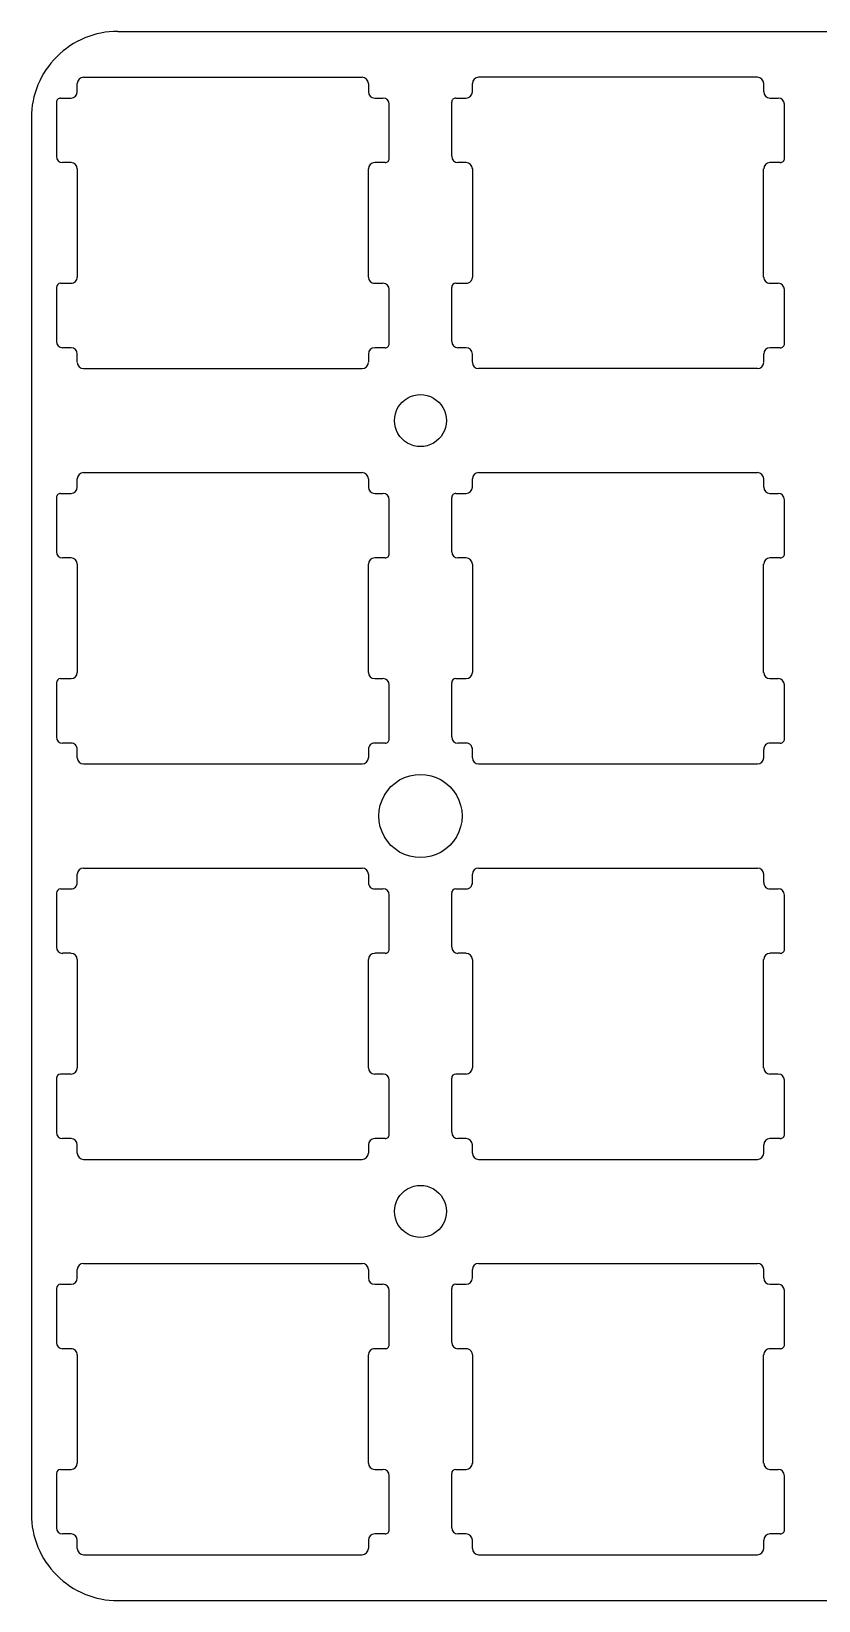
# Model space of a CAD drawing. Extents: x 0 to 227, y -75 to 1.
# Drawn here: x 0.1 to 37.9, y -74.8 to 0.7 of the extents above; entities that cross this region are included whole.
import ezdxf

# ---------------------------------------------------------------- set-up
doc = ezdxf.new("R2010")
doc.units = 0
doc.layers.get('0').update_dxf_attribs({"linetype": 'CONTINUOUS'})

msp = doc.modelspace()

# ---------------------------------------------------------------- linework, layer by layer
at = {"color": 7}
for points in [[(4.230445, 0.650342), (223.328094, 0.650342)], [(2.279727, -2.252875), (2.279727, -1.851555)], [(2.579446, -1.551836), (15.980473, -1.551836)], [(16.280193, -1.851555), (16.280193, -2.252875)], [(21.278908, -2.252875), (21.278908, -1.851555)], [(34.979655, -1.551836), (21.578628, -1.551836)], [(35.279375, -1.851555), (35.279375, -2.252875)], [(1.278968, -2.753254), (1.278968, -5.351672)], [(1.479627, -2.552595), (1.980007, -2.552595)], [(16.579913, -2.552595), (16.978692, -2.552595)], [(17.278412, -5.453272), (17.278412, -2.852314)], [(20.278149, -2.753254), (20.278149, -5.351672)], [(20.478809, -2.552595), (20.979189, -2.552595)], [(35.579095, -2.552595), (35.980414, -2.552595)], [(36.280134, -5.453272), (36.280134, -2.852314)], [(0.075009, -3.505094), (0.075009, -70.599129)], [(1.980007, -5.651392), (1.578687, -5.651392)], [(2.279727, -5.951111), (2.279727, -11.153026)], [(16.280193, -11.153026), (16.280193, -5.951111)], [(17.080292, -5.651392), (16.579913, -5.651392)], [(20.979189, -5.651392), (20.580409, -5.651392)], [(21.278908, -5.951111), (21.278908, -11.153026)], [(35.279375, -11.153026), (35.279375, -5.951111)], [(36.079474, -5.651392), (35.579095, -5.651392)], [(1.278968, -11.653406), (1.278968, -14.251823)], [(1.479627, -11.452746), (1.980007, -11.452746)], [(16.579913, -11.452746), (16.978692, -11.452746)], [(17.278412, -14.350883), (17.278412, -11.752466)], [(20.278149, -11.653406), (20.278149, -14.251823)], [(20.478809, -11.452746), (20.979189, -11.452746)], [(35.579095, -11.452746), (35.980414, -11.452746)], [(36.280134, -14.350883), (36.280134, -11.752466)], [(1.980007, -14.551543), (1.578687, -14.551543)], [(2.279727, -15.252582), (2.279727, -14.851263)], [(16.280193, -14.851263), (16.280193, -15.252582)], [(17.080292, -14.551543), (16.579913, -14.551543)], [(20.979189, -14.551543), (20.580409, -14.551543)], [(21.278908, -15.252582), (21.278908, -14.851263)], [(35.279375, -14.851263), (35.279375, -15.252582)], [(36.079474, -14.551543), (35.579095, -14.551543)], [(2.579446, -15.552302), (15.980473, -15.552302)], [(34.979655, -15.552302), (21.578628, -15.552302)], [(2.279727, -21.252057), (2.279727, -20.853277)], [(2.579446, -20.551017), (15.980473, -20.551017)], [(16.280193, -20.853277), (16.280193, -21.252057)], [(21.278908, -21.252057), (21.278908, -20.853277)], [(21.578628, -20.551017), (34.979655, -20.551017)], [(35.279375, -20.853277), (35.279375, -21.252057)], [(1.278968, -21.752436), (1.278968, -24.353394)], [(1.479627, -21.551776), (1.980007, -21.551776)], [(16.579913, -21.551776), (16.978692, -21.551776)], [(17.278412, -24.452454), (17.278412, -21.851496)], [(20.278149, -21.752436), (20.278149, -24.353394)], [(20.478809, -21.551776), (20.979189, -21.551776)], [(35.579095, -21.551776), (35.980414, -21.551776)], [(36.280134, -24.452454), (36.280134, -21.851496)], [(1.980007, -24.653113), (1.578687, -24.653113)], [(17.080292, -24.653113), (16.579913, -24.653113)], [(20.979189, -24.653113), (20.580409, -24.653113)], [(36.079474, -24.653113), (35.579095, -24.653113)], [(2.279727, -24.952833), (2.279727, -30.152208)], [(16.280193, -30.152208), (16.280193, -24.952833)], [(21.278908, -24.952833), (21.278908, -30.152208)], [(35.279375, -30.152208), (35.279375, -24.952833)], [(1.278968, -30.652588), (1.278968, -33.251005)], [(1.479627, -30.451928), (1.980007, -30.451928)], [(16.579913, -30.451928), (16.978692, -30.451928)], [(17.278412, -33.352605), (17.278412, -30.751647)], [(20.278149, -30.652588), (20.278149, -33.251005)], [(20.478809, -30.451928), (20.979189, -30.451928)], [(35.579095, -30.451928), (35.980414, -30.451928)], [(36.280134, -33.352605), (36.280134, -30.751647)], [(1.980007, -33.553265), (1.578687, -33.553265)], [(2.279727, -34.251764), (2.279727, -33.852985)], [(16.280193, -33.852985), (16.280193, -34.251764)], [(17.080292, -33.553265), (16.579913, -33.553265)], [(20.979189, -33.553265), (20.580409, -33.553265)], [(21.278908, -34.251764), (21.278908, -33.852985)], [(35.279375, -33.852985), (35.279375, -34.251764)], [(36.079474, -33.553265), (35.579095, -33.553265)], [(2.579446, -34.551484), (15.980473, -34.551484)], [(21.578628, -34.551484), (34.979655, -34.551484)], [(2.279727, -40.251238), (2.279727, -39.852459)], [(2.579446, -39.552739), (15.980473, -39.552739)], [(16.280193, -39.852459), (16.280193, -40.251238)], [(21.278908, -40.251238), (21.278908, -39.852459)], [(21.578628, -39.552739), (34.979655, -39.552739)], [(35.279375, -39.852459), (35.279375, -40.251238)], [(1.479627, -40.550958), (1.980007, -40.550958)], [(16.579913, -40.550958), (16.978692, -40.550958)], [(20.478809, -40.550958), (20.979189, -40.550958)], [(35.579095, -40.550958), (35.980414, -40.550958)], [(1.278968, -40.751618), (1.278968, -43.352575)], [(17.278412, -43.451635), (17.278412, -40.853218)], [(20.278149, -40.751618), (20.278149, -43.352575)], [(36.280134, -43.451635), (36.280134, -40.853218)], [(1.980007, -43.652295), (1.578687, -43.652295)], [(17.080292, -43.652295), (16.579913, -43.652295)], [(20.979189, -43.652295), (20.580409, -43.652295)], [(36.079474, -43.652295), (35.579095, -43.652295)], [(2.279727, -43.952015), (2.279727, -49.15139)], [(16.280193, -49.15139), (16.280193, -43.952015)], [(21.278908, -43.952015), (21.278908, -49.15139)], [(35.279375, -49.15139), (35.279375, -43.952015)], [(1.278968, -49.651769), (1.278968, -52.252727)], [(1.479627, -49.45111), (1.980007, -49.45111)], [(16.579913, -49.45111), (16.978692, -49.45111)], [(17.278412, -52.351787), (17.278412, -49.753369)], [(20.278149, -49.651769), (20.278149, -52.252727)], [(20.478809, -49.45111), (20.979189, -49.45111)], [(35.579095, -49.45111), (35.980414, -49.45111)], [(36.280134, -52.351787), (36.280134, -49.753369)], [(1.980007, -52.552447), (1.578687, -52.552447)], [(17.080292, -52.552447), (16.579913, -52.552447)], [(20.979189, -52.552447), (20.580409, -52.552447)], [(36.079474, -52.552447), (35.579095, -52.552447)], [(2.279727, -53.250946), (2.279727, -52.852166)], [(16.280193, -52.852166), (16.280193, -53.250946)], [(21.278908, -53.250946), (21.278908, -52.852166)], [(35.279375, -52.852166), (35.279375, -53.250946)], [(2.579446, -53.553206), (15.980473, -53.553206)], [(21.578628, -53.553206), (34.979655, -53.553206)], [(2.579446, -58.551921), (15.980473, -58.551921)], [(21.578628, -58.551921), (34.979655, -58.551921)], [(1.479627, -59.55268), (1.980007, -59.55268)], [(2.279727, -59.25296), (2.279727, -58.851641)], [(16.280193, -58.851641), (16.280193, -59.25296)], [(16.579913, -59.55268), (16.978692, -59.55268)], [(20.478809, -59.55268), (20.979189, -59.55268)], [(21.278908, -59.25296), (21.278908, -58.851641)], [(35.279375, -58.851641), (35.279375, -59.25296)], [(35.579095, -59.55268), (35.980414, -59.55268)], [(1.278968, -59.75334), (1.278968, -62.351757)], [(17.278412, -62.453357), (17.278412, -59.8524)], [(20.278149, -59.75334), (20.278149, -62.351757)], [(36.280134, -62.453357), (36.280134, -59.8524)], [(1.980007, -62.651477), (1.578687, -62.651477)], [(2.279727, -62.951197), (2.279727, -68.153112)], [(16.280193, -68.153112), (16.280193, -62.951197)], [(17.080292, -62.651477), (16.579913, -62.651477)], [(20.979189, -62.651477), (20.580409, -62.651477)], [(21.278908, -62.951197), (21.278908, -68.153112)], [(35.279375, -68.153112), (35.279375, -62.951197)], [(36.079474, -62.651477), (35.579095, -62.651477)], [(1.479627, -68.452831), (1.980007, -68.452831)], [(16.579913, -68.452831), (16.978692, -68.452831)], [(20.478809, -68.452831), (20.979189, -68.452831)], [(35.579095, -68.452831), (35.980414, -68.452831)], [(1.278968, -68.650951), (1.278968, -71.251909)], [(17.278412, -71.350969), (17.278412, -68.752551)], [(20.278149, -68.650951), (20.278149, -71.251909)], [(36.280134, -71.350969), (36.280134, -68.752551)], [(1.980007, -71.551628), (1.578687, -71.551628)], [(17.080292, -71.551628), (16.579913, -71.551628)], [(20.979189, -71.551628), (20.580409, -71.551628)], [(36.079474, -71.551628), (35.579095, -71.551628)], [(2.279727, -72.252668), (2.279727, -71.851348)], [(16.280193, -71.851348), (16.280193, -72.252668)], [(21.278908, -72.252668), (21.278908, -71.851348)], [(35.279375, -71.851348), (35.279375, -72.252668)], [(2.579446, -72.552387), (15.980473, -72.552387)], [(21.578628, -72.552387), (34.979655, -72.552387)], [(4.230445, -74.757105), (223.328094, -74.757105)]]:
    msp.add_lwpolyline(points, dxfattribs=at)
for points in [[(20.030566, -18.053435)], [(20.780566, -37.053381)], [(20.030566, -56.053328)]]:
    msp.add_lwpolyline(points, close=True, dxfattribs=at)
for points in [[(4.231969, 0.650342), (3.129643, 0.650376), (2.072452, 0.212511), (1.292966, -0.566927)], [(1.292966, -0.566927), (0.51348, -1.346366), (0.07555, -2.40353), (0.075517, -3.505856)], [(1.980769, -2.553357), (2.146434, -2.553343), (2.280729, -2.419048), (2.280743, -2.253383)], [(2.580716, -1.55336), (2.415051, -1.553374), (2.280757, -1.687668), (2.280743, -1.853333)], [(16.280701, -1.853333), (16.280687, -1.687668), (16.146392, -1.553374), (15.980727, -1.55336)], [(16.280701, -2.253383), (16.280715, -2.419048), (16.41501, -2.553343), (16.580675, -2.553357)], [(20.980713, -2.553357), (21.146378, -2.553343), (21.280672, -2.419048), (21.280686, -2.253383)], [(21.58066, -1.55336), (21.414995, -1.553374), (21.2807, -1.687668), (21.280686, -1.853333)], [(35.280645, -1.853333), (35.280631, -1.687668), (35.146336, -1.553374), (34.980671, -1.55336)], [(35.280645, -2.253383), (35.280659, -2.419048), (35.414953, -2.553343), (35.580619, -2.553357)], [(1.339234, -2.612025), (1.301745, -2.649562), (1.280705, -2.700456), (1.280746, -2.753508)], [(1.480643, -2.553357), (1.427591, -2.553384), (1.376724, -2.574488), (1.339234, -2.612025)], [(17.280698, -2.85333), (17.280684, -2.687665), (17.14639, -2.553371), (16.980724, -2.553357)], [(20.339178, -2.612025), (20.301689, -2.649562), (20.280649, -2.700456), (20.280689, -2.753508)], [(20.480587, -2.553357), (20.427535, -2.553384), (20.376668, -2.574488), (20.339178, -2.612025)], [(36.280642, -2.85333), (36.280628, -2.687665), (36.146333, -2.553371), (35.980668, -2.553357)], [(1.280746, -5.35345), (1.28076, -5.519115), (1.415054, -5.65341), (1.580719, -5.653424)], [(2.280743, -5.953397), (2.280729, -5.787732), (2.146434, -5.653438), (1.980769, -5.653424)], [(16.580675, -5.653424), (16.41501, -5.653438), (16.280715, -5.787732), (16.280701, -5.953397)], [(17.080546, -5.653424), (17.133598, -5.653464), (17.184493, -5.632424), (17.22203, -5.594935)], [(17.22203, -5.594935), (17.259567, -5.557445), (17.280671, -5.506578), (17.280698, -5.453526)], [(20.280689, -5.35345), (20.280703, -5.519115), (20.414998, -5.65341), (20.580663, -5.653424)], [(21.280686, -5.953397), (21.280672, -5.787732), (21.146378, -5.653438), (20.980713, -5.653424)], [(35.580619, -5.653424), (35.414953, -5.653438), (35.280659, -5.787732), (35.280645, -5.953397)], [(36.08049, -5.653424), (36.133542, -5.653464), (36.184436, -5.632424), (36.221973, -5.594935)], [(36.221973, -5.594935), (36.259511, -5.557445), (36.280615, -5.506578), (36.280642, -5.453526)], [(2.192965, -11.365551), (2.249227, -11.309241), (2.280803, -11.23288), (2.280743, -11.15328)], [(16.280701, -11.15328), (16.28064, -11.23288), (16.312217, -11.309241), (16.368479, -11.365551)], [(21.192908, -11.365551), (21.24917, -11.309241), (21.280747, -11.23288), (21.280686, -11.15328)], [(35.280645, -11.15328), (35.280584, -11.23288), (35.312161, -11.309241), (35.368423, -11.365551)], [(1.480643, -11.453508), (1.370266, -11.453564), (1.280802, -11.543029), (1.280746, -11.653406)], [(1.980769, -11.453508), (2.060369, -11.453501), (2.136703, -11.42186), (2.192965, -11.365551)], [(16.368479, -11.365551), (16.424741, -11.42186), (16.501075, -11.453501), (16.580675, -11.453508)], [(17.280698, -11.753482), (17.280684, -11.587817), (17.14639, -11.453522), (16.980724, -11.453508)], [(20.480587, -11.453508), (20.37021, -11.453564), (20.280746, -11.543029), (20.280689, -11.653406)], [(20.980713, -11.453508), (21.060313, -11.453501), (21.136647, -11.42186), (21.192908, -11.365551)], [(35.368423, -11.365551), (35.424685, -11.42186), (35.501019, -11.453501), (35.580619, -11.453508)], [(36.280642, -11.753482), (36.280628, -11.587817), (36.146333, -11.453522), (35.980668, -11.453508)], [(1.280746, -14.253347), (1.28076, -14.419012), (1.415054, -14.553307), (1.580719, -14.553321)], [(20.280689, -14.253347), (20.280703, -14.419012), (20.414998, -14.553307), (20.580663, -14.553321)], [(2.280743, -14.853295), (2.280729, -14.68763), (2.146434, -14.553335), (1.980769, -14.553321)], [(16.580675, -14.553321), (16.41501, -14.553335), (16.280715, -14.68763), (16.280701, -14.853295)], [(17.080546, -14.553321), (17.133598, -14.553361), (17.184493, -14.532322), (17.22203, -14.494832)], [(17.22203, -14.494832), (17.259567, -14.457343), (17.280671, -14.406475), (17.280698, -14.353423)], [(21.280686, -14.853295), (21.280672, -14.68763), (21.146378, -14.553335), (20.980713, -14.553321)], [(35.580619, -14.553321), (35.414953, -14.553335), (35.280659, -14.68763), (35.280645, -14.853295)], [(36.08049, -14.553321), (36.133542, -14.553361), (36.184436, -14.532322), (36.221973, -14.494832)], [(36.221973, -14.494832), (36.259511, -14.457343), (36.280615, -14.406475), (36.280642, -14.353423)], [(2.280743, -15.253344), (2.280757, -15.419009), (2.415051, -15.553304), (2.580716, -15.553318)], [(15.980727, -15.553318), (16.146392, -15.553304), (16.280687, -15.419009), (16.280701, -15.253344)], [(21.280686, -15.253344), (21.2807, -15.419009), (21.414995, -15.553304), (21.58066, -15.553318)], [(34.980671, -15.553318), (35.146336, -15.553304), (35.280631, -15.419009), (35.280645, -15.253344)], [(17.530568, -18.053435), (17.530568, -17.606854), (17.768816, -17.194195), (18.155567, -16.970904)], [(18.155567, -16.970904), (18.542318, -16.747614), (19.018815, -16.747614), (19.405566, -16.970904)], [(19.405566, -16.970904), (19.792317, -17.194195), (20.030566, -17.606854), (20.030566, -18.053435)], [(18.155567, -19.135966), (17.768816, -18.912675), (17.530568, -18.500017), (17.530568, -18.053435)], [(20.030566, -18.053435), (20.030566, -18.500017), (19.792317, -18.912675), (19.405566, -19.135966)], [(19.405566, -19.135966), (19.018815, -19.359257), (18.542318, -19.359257), (18.155567, -19.135966)], [(2.580716, -20.553303), (2.415051, -20.553317), (2.280757, -20.687612), (2.280743, -20.853277)], [(16.280701, -20.853277), (16.280687, -20.687612), (16.146392, -20.553317), (15.980727, -20.553303)], [(21.58066, -20.553303), (21.414995, -20.553317), (21.2807, -20.687612), (21.280686, -20.853277)], [(35.280645, -20.853277), (35.280631, -20.687612), (35.146336, -20.553317), (34.980671, -20.553303)], [(1.339234, -21.611969), (1.301745, -21.649506), (1.280705, -21.7004), (1.280746, -21.753452)], [(1.480643, -21.5533), (1.427591, -21.553327), (1.376724, -21.574432), (1.339234, -21.611969)], [(1.980769, -21.5533), (2.146434, -21.553286), (2.280729, -21.418992), (2.280743, -21.253327)], [(16.280701, -21.253327), (16.280715, -21.418992), (16.41501, -21.553286), (16.580675, -21.5533)], [(17.280698, -21.853274), (17.280684, -21.687609), (17.14639, -21.553314), (16.980724, -21.5533)], [(20.339178, -21.611969), (20.301689, -21.649506), (20.280649, -21.7004), (20.280689, -21.753452)], [(20.480587, -21.5533), (20.427535, -21.553327), (20.376668, -21.574432), (20.339178, -21.611969)], [(20.980713, -21.5533), (21.146378, -21.553286), (21.280672, -21.418992), (21.280686, -21.253327)], [(35.280645, -21.253327), (35.280659, -21.418992), (35.414953, -21.553286), (35.580619, -21.5533)], [(36.280642, -21.853274), (36.280628, -21.687609), (36.146333, -21.553314), (35.980668, -21.5533)], [(1.280746, -24.353394), (1.28076, -24.519059), (1.415054, -24.653353), (1.580719, -24.653367)], [(2.280743, -24.953341), (2.280729, -24.787676), (2.146434, -24.653381), (1.980769, -24.653367)], [(16.580675, -24.653367), (16.41501, -24.653381), (16.280715, -24.787676), (16.280701, -24.953341)], [(17.080546, -24.653367), (17.133598, -24.653408), (17.184493, -24.632368), (17.22203, -24.594879)], [(17.22203, -24.594879), (17.259567, -24.557389), (17.280671, -24.506521), (17.280698, -24.45347)], [(20.280689, -24.353394), (20.280703, -24.519059), (20.414998, -24.653353), (20.580663, -24.653367)], [(21.280686, -24.953341), (21.280672, -24.787676), (21.146378, -24.653381), (20.980713, -24.653367)], [(35.580619, -24.653367), (35.414953, -24.653381), (35.280659, -24.787676), (35.280645, -24.953341)], [(36.08049, -24.653367), (36.133542, -24.653408), (36.184436, -24.632368), (36.221973, -24.594879)], [(36.221973, -24.594879), (36.259511, -24.557389), (36.280615, -24.506521), (36.280642, -24.45347)], [(1.980769, -30.453452), (2.146434, -30.453438), (2.280729, -30.319143), (2.280743, -30.153478)], [(16.280701, -30.153478), (16.280715, -30.319143), (16.41501, -30.453438), (16.580675, -30.453452)], [(20.980713, -30.453452), (21.146378, -30.453438), (21.280672, -30.319143), (21.280686, -30.153478)], [(35.280645, -30.153478), (35.280659, -30.319143), (35.414953, -30.453438), (35.580619, -30.453452)], [(1.480643, -30.453452), (1.370266, -30.453508), (1.280802, -30.542972), (1.280746, -30.65335)], [(17.280698, -30.753425), (17.280684, -30.58776), (17.14639, -30.453466), (16.980724, -30.453452)], [(20.480587, -30.453452), (20.37021, -30.453508), (20.280746, -30.542972), (20.280689, -30.65335)], [(36.280642, -30.753425), (36.280628, -30.58776), (36.146333, -30.453466), (35.980668, -30.453452)], [(1.280746, -33.253291), (1.28076, -33.418956), (1.415054, -33.553251), (1.580719, -33.553265)], [(2.192965, -33.641222), (2.136703, -33.584913), (2.060369, -33.553272), (1.980769, -33.553265)], [(2.280743, -33.853493), (2.280803, -33.773893), (2.249227, -33.697532), (2.192965, -33.641222)], [(16.368479, -33.641222), (16.312217, -33.697532), (16.28064, -33.773893), (16.280701, -33.853493)], [(16.580675, -33.553265), (16.501075, -33.553272), (16.424741, -33.584913), (16.368479, -33.641222)], [(17.080546, -33.553265), (17.133598, -33.553305), (17.184493, -33.532266), (17.22203, -33.494776)], [(17.22203, -33.494776), (17.259567, -33.457286), (17.280671, -33.406419), (17.280698, -33.353367)], [(20.280689, -33.253291), (20.280703, -33.418956), (20.414998, -33.553251), (20.580663, -33.553265)], [(21.192908, -33.641222), (21.136647, -33.584913), (21.060313, -33.553272), (20.980713, -33.553265)], [(21.280686, -33.853493), (21.280747, -33.773893), (21.24917, -33.697532), (21.192908, -33.641222)], [(35.368423, -33.641222), (35.312161, -33.697532), (35.280584, -33.773893), (35.280645, -33.853493)], [(35.580619, -33.553265), (35.501019, -33.553272), (35.424685, -33.584913), (35.368423, -33.641222)], [(36.08049, -33.553265), (36.133542, -33.553305), (36.184436, -33.532266), (36.221973, -33.494776)], [(36.221973, -33.494776), (36.259511, -33.457286), (36.280615, -33.406419), (36.280642, -33.353367)], [(2.280743, -34.253288), (2.280757, -34.418953), (2.415051, -34.553248), (2.580716, -34.553262)], [(15.980727, -34.553262), (16.146392, -34.553248), (16.280687, -34.418953), (16.280701, -34.253288)], [(21.280686, -34.253288), (21.2807, -34.418953), (21.414995, -34.553248), (21.58066, -34.553262)], [(34.980671, -34.553262), (35.146336, -34.553248), (35.280631, -34.418953), (35.280645, -34.253288)], [(16.780568, -37.053381), (16.780568, -36.338851), (17.161765, -35.678597), (17.780567, -35.321331)], [(17.780567, -35.321331), (18.399369, -34.964066), (19.161764, -34.964066), (19.780566, -35.321331)], [(19.780566, -35.321331), (20.399368, -35.678597), (20.780566, -36.338851), (20.780566, -37.053381)], [(17.780567, -38.785431), (17.161765, -38.428166), (16.780568, -37.767912), (16.780568, -37.053381)], [(20.780566, -37.053381), (20.780566, -37.767912), (20.399368, -38.428166), (19.780566, -38.785431)], [(19.780566, -38.785431), (19.161764, -39.142697), (18.399369, -39.142697), (17.780567, -38.785431)], [(2.580716, -39.553501), (2.415051, -39.553515), (2.280757, -39.68781), (2.280743, -39.853475)], [(16.280701, -39.853475), (16.280687, -39.68781), (16.146392, -39.553515), (15.980727, -39.553501)], [(21.58066, -39.553501), (21.414995, -39.553515), (21.2807, -39.68781), (21.280686, -39.853475)], [(35.280645, -39.853475), (35.280631, -39.68781), (35.146336, -39.553515), (34.980671, -39.553501)], [(1.480643, -40.553498), (1.370266, -40.553554), (1.280802, -40.643019), (1.280746, -40.753396)], [(1.980769, -40.553498), (2.060369, -40.553491), (2.136703, -40.52185), (2.192965, -40.465541)], [(2.192965, -40.465541), (2.249227, -40.409231), (2.280803, -40.33287), (2.280743, -40.25327)], [(16.280701, -40.25327), (16.28064, -40.33287), (16.312217, -40.409231), (16.368479, -40.465541)], [(16.368479, -40.465541), (16.424741, -40.52185), (16.501075, -40.553491), (16.580675, -40.553498)], [(17.280698, -40.853472), (17.280684, -40.687807), (17.14639, -40.553512), (16.980724, -40.553498)], [(20.480587, -40.553498), (20.37021, -40.553554), (20.280746, -40.643019), (20.280689, -40.753396)], [(20.980713, -40.553498), (21.060313, -40.553491), (21.136647, -40.52185), (21.192908, -40.465541)], [(21.192908, -40.465541), (21.24917, -40.409231), (21.280747, -40.33287), (21.280686, -40.25327)], [(35.280645, -40.25327), (35.280584, -40.33287), (35.312161, -40.409231), (35.368423, -40.465541)], [(35.368423, -40.465541), (35.424685, -40.52185), (35.501019, -40.553491), (35.580619, -40.553498)], [(36.280642, -40.853472), (36.280628, -40.687807), (36.146333, -40.553512), (35.980668, -40.553498)], [(1.280746, -43.353337), (1.28076, -43.519002), (1.415054, -43.653297), (1.580719, -43.653311)], [(2.280743, -43.953285), (2.280729, -43.78762), (2.146434, -43.653325), (1.980769, -43.653311)], [(16.580675, -43.653311), (16.41501, -43.653325), (16.280715, -43.78762), (16.280701, -43.953285)], [(17.080546, -43.653311), (17.133598, -43.653351), (17.184493, -43.632312), (17.22203, -43.594822)], [(17.22203, -43.594822), (17.259567, -43.557333), (17.280671, -43.506465), (17.280698, -43.453413)], [(20.280689, -43.353337), (20.280703, -43.519002), (20.414998, -43.653297), (20.580663, -43.653311)], [(21.280686, -43.953285), (21.280672, -43.78762), (21.146378, -43.653325), (20.980713, -43.653311)], [(35.580619, -43.653311), (35.414953, -43.653325), (35.280659, -43.78762), (35.280645, -43.953285)], [(36.08049, -43.653311), (36.133542, -43.653351), (36.184436, -43.632312), (36.221973, -43.594822)], [(36.221973, -43.594822), (36.259511, -43.557333), (36.280615, -43.506465), (36.280642, -43.453413)], [(1.480643, -49.453396), (1.370266, -49.453452), (1.280802, -49.542916), (1.280746, -49.653293)], [(1.980769, -49.453396), (2.146434, -49.453382), (2.280729, -49.319087), (2.280743, -49.153422)], [(16.280701, -49.153422), (16.280715, -49.319087), (16.41501, -49.453382), (16.580675, -49.453396)], [(17.280698, -49.753369), (17.280684, -49.587704), (17.14639, -49.45341), (16.980724, -49.453396)], [(20.480587, -49.453396), (20.37021, -49.453452), (20.280746, -49.542916), (20.280689, -49.653293)], [(20.980713, -49.453396), (21.146378, -49.453382), (21.280672, -49.319087), (21.280686, -49.153422)], [(35.280645, -49.153422), (35.280659, -49.319087), (35.414953, -49.453382), (35.580619, -49.453396)], [(36.280642, -49.753369), (36.280628, -49.587704), (36.146333, -49.45341), (35.980668, -49.453396)], [(1.280746, -52.253489), (1.28076, -52.419154), (1.415054, -52.553449), (1.580719, -52.553463)], [(2.280743, -52.853436), (2.280729, -52.687771), (2.146434, -52.553477), (1.980769, -52.553463)], [(16.580675, -52.553463), (16.41501, -52.553477), (16.280715, -52.687771), (16.280701, -52.853436)], [(17.080546, -52.553463), (17.133642, -52.553503), (17.184575, -52.532428), (17.22212, -52.494884)], [(17.22212, -52.494884), (17.259664, -52.45734), (17.280738, -52.406407), (17.280698, -52.353311)], [(20.280689, -52.253489), (20.280703, -52.419154), (20.414998, -52.553449), (20.580663, -52.553463)], [(21.280686, -52.853436), (21.280672, -52.687771), (21.146378, -52.553477), (20.980713, -52.553463)], [(35.580619, -52.553463), (35.414953, -52.553477), (35.280659, -52.687771), (35.280645, -52.853436)], [(36.08049, -52.553463), (36.133586, -52.553503), (36.184519, -52.532428), (36.222063, -52.494884)], [(36.222063, -52.494884), (36.259608, -52.45734), (36.280682, -52.406407), (36.280642, -52.353311)], [(2.280743, -53.253486), (2.280757, -53.419151), (2.415051, -53.553446), (2.580716, -53.55346)], [(15.980727, -53.55346), (16.146392, -53.553446), (16.280687, -53.419151), (16.280701, -53.253486)], [(21.280686, -53.253486), (21.2807, -53.419151), (21.414995, -53.553446), (21.58066, -53.55346)], [(34.980671, -53.55346), (35.146336, -53.553446), (35.280631, -53.419151), (35.280645, -53.253486)], [(17.530568, -56.053328), (17.530568, -55.606746), (17.768816, -55.194088), (18.155567, -54.970797)], [(18.155567, -54.970797), (18.542318, -54.747506), (19.018815, -54.747506), (19.405566, -54.970797)], [(19.405566, -54.970797), (19.792317, -55.194088), (20.030566, -55.606746), (20.030566, -56.053328)], [(18.155567, -57.135859), (17.768816, -56.912568), (17.530568, -56.499909), (17.530568, -56.053328)], [(20.030566, -56.053328), (20.030566, -56.499909), (19.792317, -56.912568), (19.405566, -57.135859)], [(19.405566, -57.135859), (19.018815, -57.359149), (18.542318, -57.359149), (18.155567, -57.135859)], [(2.580716, -58.553445), (2.415051, -58.553459), (2.280757, -58.687753), (2.280743, -58.853419)], [(16.280701, -58.853419), (16.280687, -58.687753), (16.146392, -58.553459), (15.980727, -58.553445)], [(21.58066, -58.553445), (21.414995, -58.553459), (21.2807, -58.687753), (21.280686, -58.853419)], [(35.280645, -58.853419), (35.280631, -58.687753), (35.146336, -58.553459), (34.980671, -58.553445)], [(1.480643, -59.553442), (1.370266, -59.553498), (1.280802, -59.642962), (1.280746, -59.75334)], [(1.980769, -59.553442), (2.146434, -59.553428), (2.280729, -59.419133), (2.280743, -59.253468)], [(16.280701, -59.253468), (16.280715, -59.419133), (16.41501, -59.553428), (16.580675, -59.553442)], [(17.280698, -59.853416), (17.280684, -59.68775), (17.14639, -59.553456), (16.980724, -59.553442)], [(20.480587, -59.553442), (20.37021, -59.553498), (20.280746, -59.642962), (20.280689, -59.75334)], [(20.980713, -59.553442), (21.146378, -59.553428), (21.280672, -59.419133), (21.280686, -59.253468)], [(35.280645, -59.253468), (35.280659, -59.419133), (35.414953, -59.553428), (35.580619, -59.553442)], [(36.280642, -59.853416), (36.280628, -59.68775), (36.146333, -59.553456), (35.980668, -59.553442)], [(1.280746, -62.353281), (1.28076, -62.518946), (1.415054, -62.653241), (1.580719, -62.653255)], [(17.22203, -62.594766), (17.259567, -62.557277), (17.280671, -62.506409), (17.280698, -62.453357)], [(20.280689, -62.353281), (20.280703, -62.518946), (20.414998, -62.653241), (20.580663, -62.653255)], [(36.221973, -62.594766), (36.259511, -62.557277), (36.280615, -62.506409), (36.280642, -62.453357)], [(2.192965, -62.741212), (2.136703, -62.684903), (2.060369, -62.653262), (1.980769, -62.653255)], [(2.280743, -62.953483), (2.280803, -62.873883), (2.249227, -62.797522), (2.192965, -62.741212)], [(16.368479, -62.741212), (16.312217, -62.797522), (16.28064, -62.873883), (16.280701, -62.953483)], [(16.580675, -62.653255), (16.501075, -62.653262), (16.424741, -62.684903), (16.368479, -62.741212)], [(17.080546, -62.653255), (17.133598, -62.653295), (17.184493, -62.632256), (17.22203, -62.594766)], [(21.192908, -62.741212), (21.136647, -62.684903), (21.060313, -62.653262), (20.980713, -62.653255)], [(21.280686, -62.953483), (21.280747, -62.873883), (21.24917, -62.797522), (21.192908, -62.741212)], [(35.368423, -62.741212), (35.312161, -62.797522), (35.280584, -62.873883), (35.280645, -62.953483)], [(35.580619, -62.653255), (35.501019, -62.653262), (35.424685, -62.684903), (35.368423, -62.741212)], [(36.08049, -62.653255), (36.133542, -62.653295), (36.184436, -62.632256), (36.221973, -62.594766)], [(1.480643, -68.453339), (1.370266, -68.453396), (1.280802, -68.54286), (1.280746, -68.653237)], [(1.980769, -68.453339), (2.146434, -68.453325), (2.280729, -68.319031), (2.280743, -68.153366)], [(16.280701, -68.153366), (16.280715, -68.319031), (16.41501, -68.453325), (16.580675, -68.453339)], [(17.280698, -68.753313), (17.280684, -68.587648), (17.14639, -68.453353), (16.980724, -68.453339)], [(20.480587, -68.453339), (20.37021, -68.453396), (20.280746, -68.54286), (20.280689, -68.653237)], [(20.980713, -68.453339), (21.146378, -68.453325), (21.280672, -68.319031), (21.280686, -68.153366)], [(35.280645, -68.153366), (35.280659, -68.319031), (35.414953, -68.453325), (35.580619, -68.453339)], [(36.280642, -68.753313), (36.280628, -68.587648), (36.146333, -68.453353), (35.980668, -68.453339)], [(0.075517, -70.600907), (0.07555, -71.703233), (0.51348, -72.760397), (1.292966, -73.539836)], [(1.280746, -71.253433), (1.28076, -71.419098), (1.415054, -71.553392), (1.580719, -71.553406)], [(2.280743, -71.85338), (2.280729, -71.687715), (2.146434, -71.55342), (1.980769, -71.553406)], [(16.580675, -71.553406), (16.41501, -71.55342), (16.280715, -71.687715), (16.280701, -71.85338)], [(17.080546, -71.553406), (17.133642, -71.553447), (17.184575, -71.532372), (17.22212, -71.494828)], [(17.22212, -71.494828), (17.259664, -71.457283), (17.280738, -71.40635), (17.280698, -71.353255)], [(20.280689, -71.253433), (20.280703, -71.419098), (20.414998, -71.553392), (20.580663, -71.553406)], [(21.280686, -71.85338), (21.280672, -71.687715), (21.146378, -71.55342), (20.980713, -71.553406)], [(35.580619, -71.553406), (35.414953, -71.55342), (35.280659, -71.687715), (35.280645, -71.85338)], [(36.08049, -71.553406), (36.133586, -71.553447), (36.184519, -71.532372), (36.222063, -71.494828)], [(36.222063, -71.494828), (36.259608, -71.457283), (36.280682, -71.40635), (36.280642, -71.353255)], [(2.280743, -72.25343), (2.280757, -72.419095), (2.415051, -72.553389), (2.580716, -72.553403)], [(15.980727, -72.553403), (16.146392, -72.553389), (16.280687, -72.419095), (16.280701, -72.25343)], [(21.280686, -72.25343), (21.2807, -72.419095), (21.414995, -72.553389), (21.58066, -72.553403)], [(34.980671, -72.553403), (35.146336, -72.553389), (35.280631, -72.419095), (35.280645, -72.25343)], [(1.292966, -73.539836), (2.072452, -74.319274), (3.129643, -74.757139), (4.231969, -74.757105)]]:
    msp.add_open_spline(points, degree=3, dxfattribs=at)

doc.saveas('drawing.dxf')
